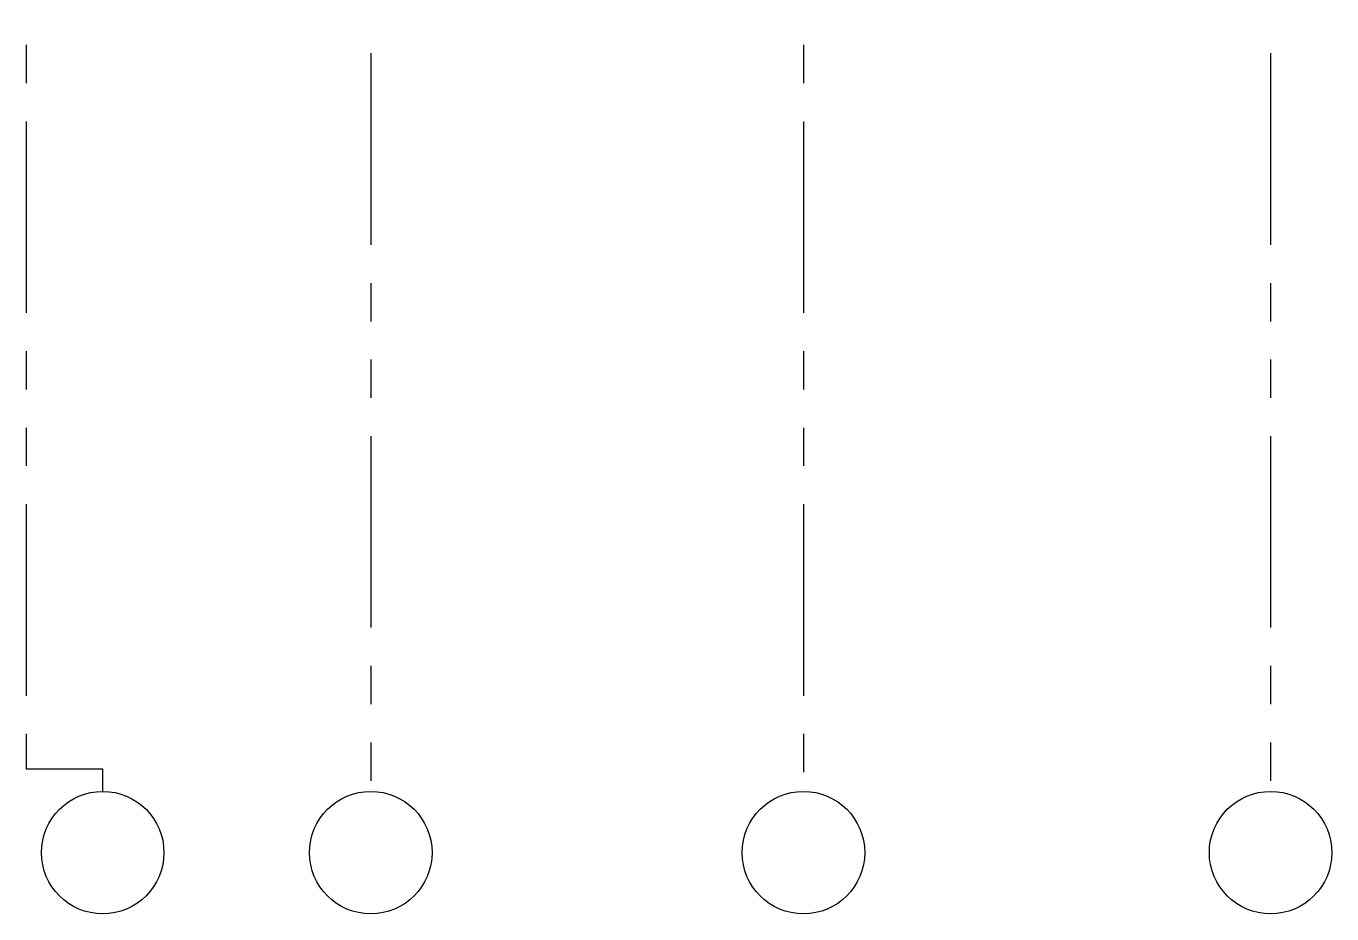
# Model space of a CAD drawing. Extents: x 83 to 143.2, y -2.6 to 70.8.
# Drawn here: x 119.02 to 127.54, y -2.63 to 3.16 of the extents above; entities that cross this region are included whole.
import ezdxf

# ---------------------------------------------------------------- set-up
doc = ezdxf.new("R2010")
doc.units = 0
doc.header["$MEASUREMENT"] = 0
doc.linetypes.add('AXIS_100$0$A-AXIS$0$PHANTOM', pattern=[2.5, 1.25, -0.25, 0.25, -0.25, 0.25, -0.25])
doc.layers.add('AXIS_100$0$A-AXIS-100', color=10, linetype='AXIS_100$0$A-AXIS$0$PHANTOM')

msp = doc.modelspace()

# ---------------------------------------------------------------- linework, layer by layer
at = {"layer": 'AXIS_100$0$A-AXIS-100'}
for p, q in [((121.26779, 32.98435), (121.26779, -1.8346)), ((127.14279, 32.98435), (127.14279, -1.8346)), ((119.01779, 25.04), (119.01779, -1.68758)), ((124.09279, 25.04), (124.09279, -1.8346)), ((119.01779, -1.68758), (119.51779, -1.68758)), ((119.51779, -1.8346), (119.51779, -1.68758))]:
    msp.add_line(p, q, dxfattribs=at)
at = {"layer": 'AXIS_100$0$A-AXIS-100', "linetype": 'Continuous'}
for centre in [(119.51779, -2.2346), (121.26779, -2.2346), (124.09279, -2.2346), (127.14279, -2.2346)]:
    msp.add_circle(centre, 0.4, dxfattribs=at)

doc.saveas('drawing.dxf')
